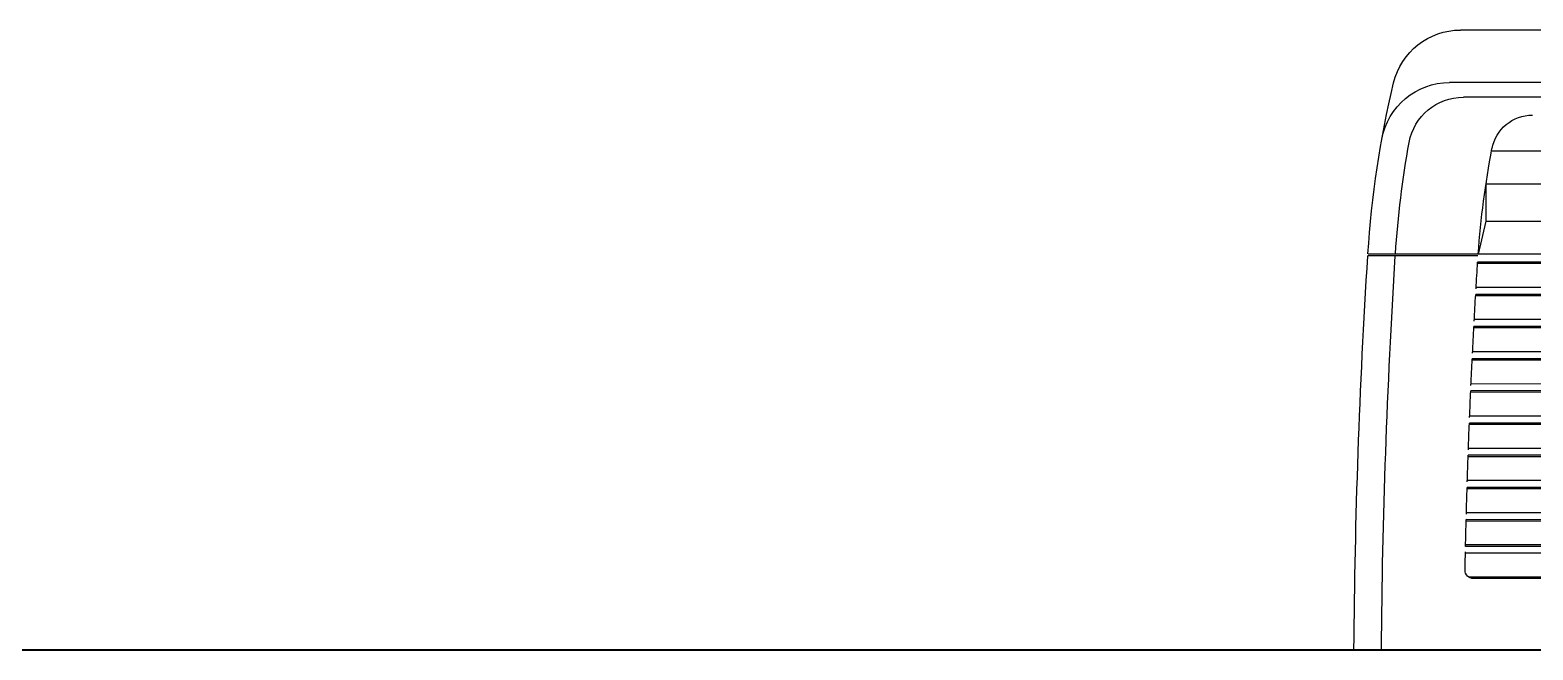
# Model space of a CAD drawing. Header units: inches. Extents: x 3955 to 4125, y 4886 to 4983.
# Drawn here: x 4039.8107 to 4040.2205, y 4934.7575 to 4934.9266 of the extents above; entities that cross this region are included whole.
import ezdxf

# ---------------------------------------------------------------- set-up
doc = ezdxf.new("R2010")
doc.units = ezdxf.units.IN
doc.header["$MEASUREMENT"] = 0
doc.layers.get('0').update_dxf_attribs({"lineweight": 35})
doc.layers.add('MEQUIP', color=2, linetype='Continuous')
doc.layers.add('N Wiring', color=255, linetype='Continuous')
doc.layers.add('walls', color=7, linetype='Continuous', lineweight=40)

# ---------------------------------------------------------------- blocks, each defined once
blk = doc.blocks.new('A$C670270E0')
at = {"layer": 'MEQUIP', "color": 1, "linetype": 'Continuous'}
for p, q in [((38.7, 225.21), (1081.3, 225.21)), ((34.71, 206.13), (1085.29, 206.13)), ((39.73, 200.8), (1080.27, 200.8)), ((1070.01, 181.29), (49.99, 181.29)), ((1072.05, 169.29), (47.95, 169.29)), ((1072.05, 169.29), (1072.05, 155.79)), ((1072.05, 155.79), (47.95, 155.79)), ((1072.05, 155.79), (1074.86, 143.79)), ((5.49, 143.79), (1114.92, 143.79)), ((1074.94, 143.07), (1115.01, 143.07)), ((44.93, 140.82), (1075.07, 140.82)), ((917.75, 140.31), (1075.11, 140.31)), ((917.75, 131.64), (1075.63, 131.64)), ((44.22, 129.12), (1075.78, 129.12)), ((917.75, 128.61), (1075.81, 128.61)), ((43.57, 117.42), (1076.43, 117.42)), ((917.75, 119.94), (1076.29, 119.94)), ((917.75, 116.91), (1076.46, 116.91)), ((42.97, 105.72), (1077.03, 105.72)), ((917.75, 108.24), (1076.9, 108.24)), ((917.75, 105.21), (1077.05, 105.21)), ((42.43, 94.02), (1077.57, 94.02)), ((917.75, 96.54), (1077.46, 96.54)), ((917.75, 93.51), (1077.59, 93.51)), ((41.94, 82.32), (1078.06, 82.32)), ((917.75, 84.84), (1077.96, 84.84)), ((917.75, 81.81), (1078.08, 81.81)), ((917.75, 73.14), (1078.41, 73.14)), ((41.5, 70.62), (1078.5, 70.62)), ((917.75, 70.11), (1078.52, 70.11)), ((917.75, 61.44), (1078.8, 61.44)), ((41.12, 58.92), (1078.88, 58.92)), ((917.75, 58.41), (1078.9, 58.41)), ((917.75, 49.74), (1079.15, 49.74)), ((40.79, 47.22), (1079.21, 47.22)), ((917.75, 46.71), (1079.23, 46.71)), ((40.55, 37.52), (1079.45, 37.52)), ((917.75, 38.04), (1079.43, 38.04)), ((917.75, 35.01), (1079.5, 35.01)), ((43.38, 25.82), (1076.62, 25.82)), ((917.75, 26.34), (1078.3, 26.34)), ((1120, 0.07), (0, 0.07))]:
    blk.add_line(p, q, dxfattribs=at)
for centre, radius, start, end in [((1081.3, 200.21), 25, 13.4696, 90), ((1085.29, 181.13), 25, 10.1913, 90), ((749.97, 120.85), 365.7, 3.5972, 13.4696), ((1080.27, 180.8), 20, 10.288, 90), ((1055.12, 179.29), 15, 10.8423, 90), ((749.97, 120.85), 325.7, 4.0397, 10.8423), ((749.97, 120.85), 355.7, 3.6985, 10.288), ((-1479.93, -19.06), 2590, 0.42154, 3.58895), ((-1479.93, -19.06), 2600, 0.42154, 3.57512), ((-1479.93, -19.06), 2560, 3.36311, 3.5806), ((-1479.93, -19.06), 2560, 3.10083, 3.31827), ((-1479.93, -19.06), 2560, 2.83862, 3.056), ((-1479.93, -19.06), 2560, 2.57646, 2.7938), ((-1479.93, -19.06), 2560, 2.31437, 2.53166), ((-1479.93, -19.06), 2560, 2.05232, 2.26957), ((-1479.93, -19.06), 2560, 1.79031, 2.00753), ((-1479.93, -19.06), 2560, 1.52834, 1.74553), ((-1479.93, -19.06), 2560, 1.2664, 1.48356), ((-1479.93, -19.06), 2560, 1.0729, 1.22163), ((1076.62, 28.82), 3, 270, 1.0729)]:
    blk.add_arc(centre, radius, start, end, dxfattribs=at)
blk = doc.blocks.new('A$C36682A9D')
at = {"layer": 'MEQUIP', "xscale": -1.07142856207855, "yscale": 1.07142856207855, "zscale": 1.07142856207855, "rotation": 179.9962023766481}
blk.add_blockref('A$C670270E0', (0, 0), dxfattribs=at)
blk = doc.blocks.new('A$C606D7A20')
at = {"layer": 'walls', "ltscale": 2.5}
blk.add_line((24.31245, -3.70734), (27.52743, -3.70734), dxfattribs=at)
at = {"layer": 'N Wiring', "xscale": 0.0007000000000000002, "yscale": 0.0007000000000000002, "zscale": 0.0007000000000000002, "rotation": 179.9962023766777}
blk.add_blockref('A$C36682A9D', (26.56611, -3.70734), dxfattribs=at)

msp = doc.modelspace()

# ---------------------------------------------------------------- block references
msp.add_blockref('A$C606D7A20', (4014.44558, 4938.46488))

doc.saveas('drawing.dxf')
